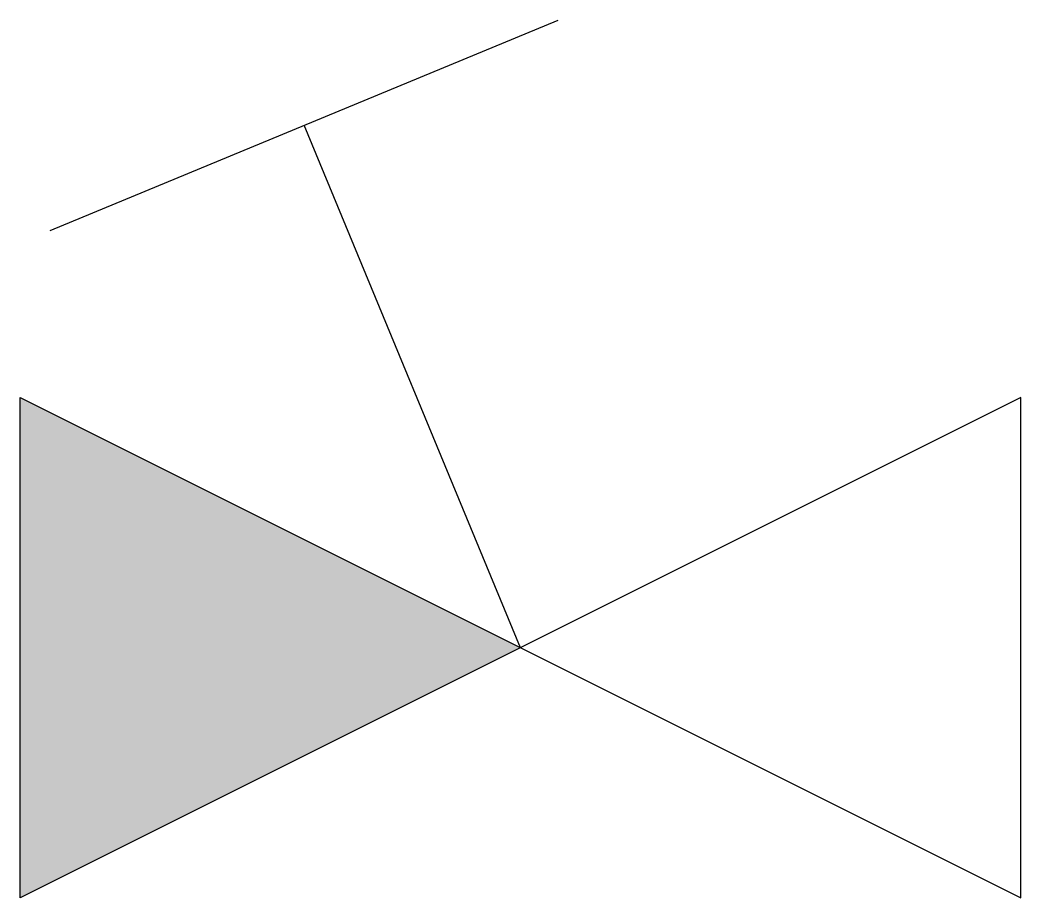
# Model space of a CAD drawing. Header units: millimetres. Extents: x -150 to 150, y -75 to 188.
import ezdxf

# ---------------------------------------------------------------- set-up
doc = ezdxf.new("R2010")
doc.units = ezdxf.units.MM

msp = doc.modelspace()

# ---------------------------------------------------------------- hatches: boundary and pattern name
at = {"linetype": 'ByBlock', "lineweight": -2}
h = msp.add_hatch(color=0, dxfattribs=at)
h.dxf.hatch_style = 1
h.paths.add_polyline_path([(0, 0), (-150, 75), (-150, -75)])

# ---------------------------------------------------------------- linework, layer by layer
at = {"color": 0, "linetype": 'ByBlock', "lineweight": -2}
for p, q in [((-140.96, 125.05), (11.25, 188.1)), ((0, 0), (-64.86, 156.57))]:
    msp.add_line(p, q, dxfattribs=at)
msp.add_lwpolyline([(-150, -75), (-150, 75), (150, -75), (150, 75)], close=True, dxfattribs=at)

doc.saveas('drawing.dxf')
